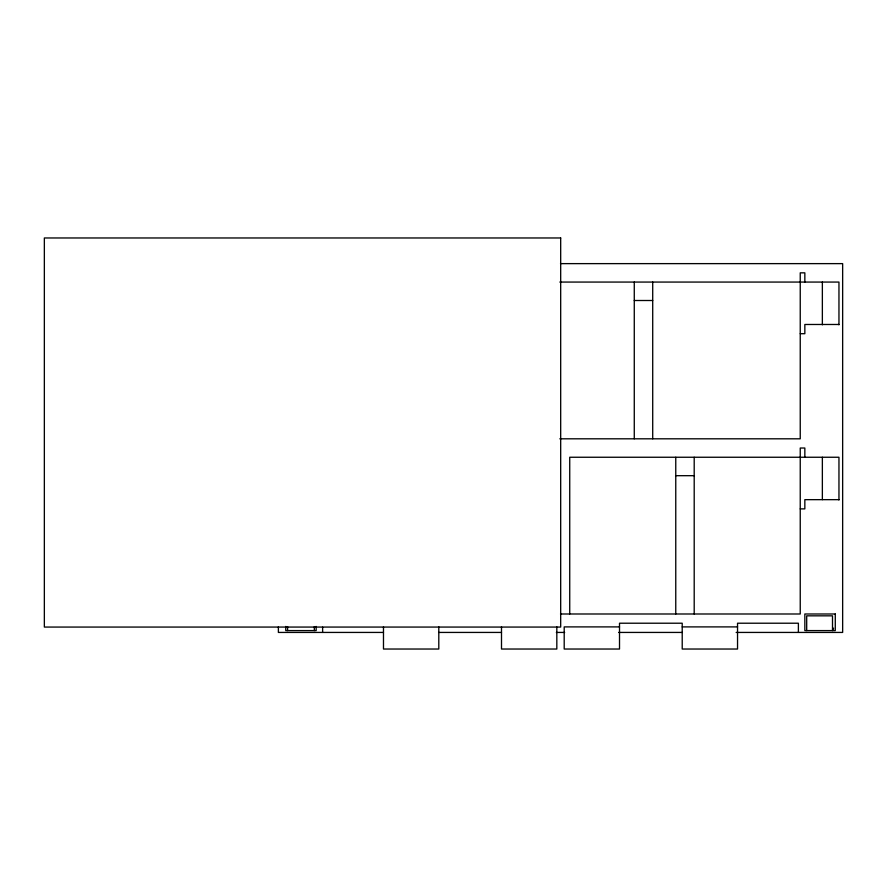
<?xml version="1.0" encoding="UTF-8"?>
<svg xmlns="http://www.w3.org/2000/svg" width="887" height="887" viewBox="0 0 887 887"><rect width="100%" height="100%" fill="white"/><g stroke="black" fill="none" stroke-linecap="round" stroke-linejoin="round"><path stroke-width="1.33" d="M833.58 628.129L832.505 630.59L832.505 615.833L806.693 615.833L806.693 630.59M560.506 263.627L842.65 263.627L842.65 632.431L736.155 632.431M559.819 282.066L838.958 282.066L838.958 324.819M634.272 300.505L652.71 300.505M838.958 324.476L804.842 324.476L804.842 333.7L800.24 333.7M559.819 438.81L800.24 438.81L800.24 272.841L804.842 272.841L804.842 282.066M675.761 475.687L694.199 475.687M838.958 499.658L804.842 499.658L804.842 508.883L800.24 508.883M560.506 613.992L800.24 613.992L800.24 448.024L804.842 448.024L804.842 457.248M619.514 626.898L564.199 626.898L564.199 649.029L619.514 649.029L619.514 623.217L682.214 623.217L682.214 649.029L737.54 649.029L737.54 623.217L798.389 623.217L798.389 632.431M682.214 626.898L737.54 626.898M383.483 632.431L278.374 632.431L278.374 626.909M438.799 632.431L501.499 632.431M556.36 632.431L564.653 632.431M618.594 632.431L682.214 632.431M838.958 500.002L838.958 457.248L569.731 457.248L569.731 613.992M822.36 282.044L822.36 324.819M822.36 457.248L822.36 499.658M694.199 457.248L694.199 613.992M675.761 457.248L675.761 613.992M652.71 282.066L652.71 438.81M634.272 282.066L634.272 438.81M556.825 626.898L556.825 649.029L501.499 649.029L501.499 626.898M438.799 626.898L438.799 649.029L383.483 649.029L383.483 626.898M322.624 627.164L322.624 632.431M316.171 626.444L316.171 630.59L285.747 630.59L285.747 626.444M314.331 626.566L314.331 630.59M287.588 626.566L287.588 630.59M560.684 237.971L44.35 237.971L44.35 627.065L560.684 627.065L560.684 237.971M835.277 613.992L804.842 613.992L804.842 630.59L835.277 630.59L835.277 613.992"/></g></svg>
